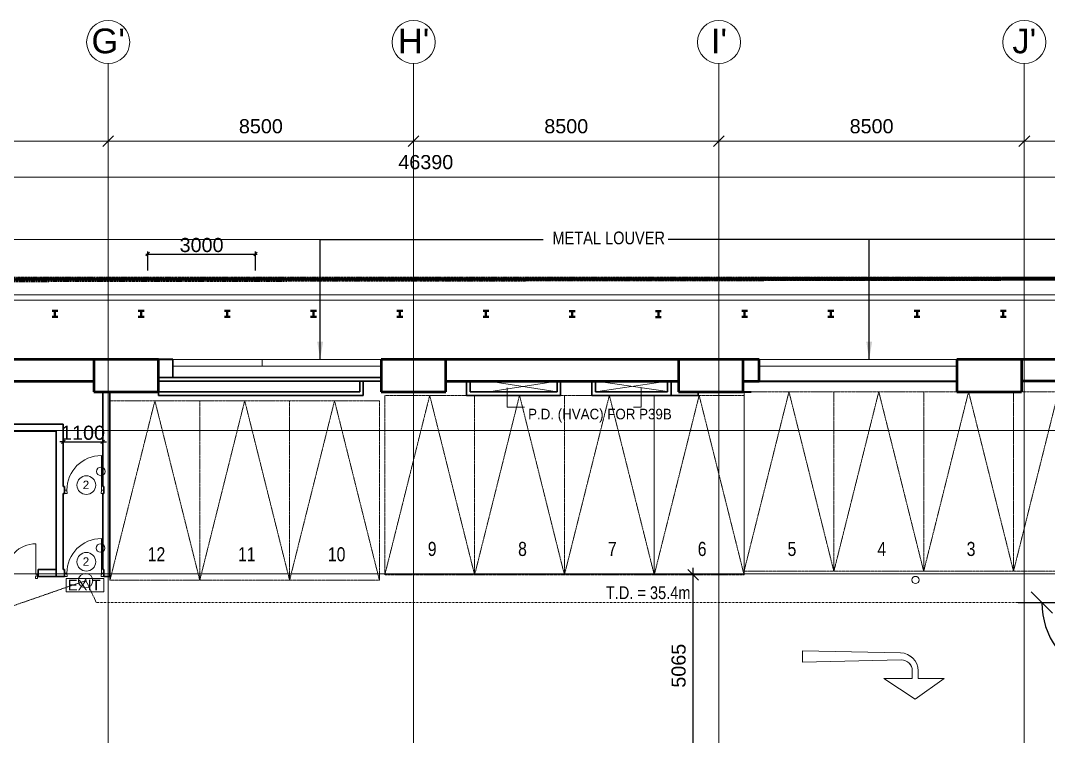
# Model space of a CAD drawing. Header units: millimetres. Extents: x -11708 to 484395, y -10237143 to 211873.
# Drawn here: x 88912 to 117524, y 191929 to 211873 of the extents above; entities that cross this region are included whole.
import ezdxf

# ---------------------------------------------------------------- set-up
doc = ezdxf.new("R2010")
doc.units = ezdxf.units.MM
for name, pattern in [('Dash', [6, 3, -3]), ('Dash2', [3, 1.5, -1.5]), ('DASHED', [19.05, 12.7, -6.35]), ('Double dash', [24.5, 10, -3, 2, -3, 2, -4.5]), ('Double dash_2_', [42.8625, 15.875, -4.7625, 6.35, -4.7625, 6.35, -4.7625]), ('Grid Line', [21, 12, -3, 3, -3])]:
    doc.linetypes.add(name, pattern=pattern)
for name, color, linetype, lineweight in [('0-1', 7, 'Continuous', 5), ('0-3', 7, 'Double dash_2_', 50), ('20141121 TRAFFIC MARK LG_dwg-1', 7, 'Continuous', 9), ('A-325-M_DOOR', 31, 'Continuous', 5), ('A-ANNO-DIMS', 7, 'Continuous', 9), ('A-ANNO-DIMS-1', 7, 'Continuous', 5), ('A-ANNO-NOTE', 7, 'Continuous', 5), ('A-DETL', 102, 'Continuous', 5), ('A-DETL-HDLN-1', 7, 'Dash2', 5), ('A-DOOR', 7, 'Continuous', 5), ('A-DOOR-FRAM', 7, 'Continuous', 5), ('A-FLOR', 7, 'Continuous', 18), ('A-GLAZ', 7, 'Continuous', 5), ('A-GLAZ-CURT', 7, 'Continuous', 5), ('A-WALL-2', 7, 'Continuous', 13), ('A-WALL-3', 7, 'Continuous', 35), ('A-WALL-4', 7, 'Continuous', 30), ('C-PRKG-1', 7, 'Dash', 5), ('C-PROP-LINE', 7, 'Double dash', 70), ('C-PROP-LINE-1', 7, 'Double dash_2_', 50), ('G-ANNO-TEXT', 7, 'Continuous', 5), ('I-WALL', 7, 'Continuous', 9), ('I-WALL-3', 7, 'Continuous', 30), ('OAP280_C', 210, 'Continuous', 50), ('OAP280_W', 210, 'Continuous', 50), ('OAP832', 7, 'Continuous', 9), ('S-COLS-3', 7, 'Continuous', 35), ('S-COLS-4', 7, 'Continuous', 13), ('S-COLS-SYMB', 7, 'Continuous', 40), ('S-GRID-1', 7, 'Grid Line', 5), ('S-GRID-IDEN', 7, 'Continuous', 5)]:
    doc.layers.add(name, color=color, linetype=linetype, lineweight=lineweight)
doc.layers.add('Generic Models', color=7, linetype='Continuous')
doc.styles.add('Arial', font='arial.ttf', dxfattribs={"height": 491.766467})
doc.styles.add('Arial Narrow', font='ARIALN.TTF', dxfattribs={"height": 353.981763})
doc.styles.add('Arial_1', font='arial.ttf', dxfattribs={"height": 393.413174})
doc.styles.add('Arial_10', font='arial.ttf', dxfattribs={"height": 354.071856})
doc.styles.add('Arial_2', font='arial.ttf', dxfattribs={"height": 1.475299})
doc.styles.add('Arial_3', font='arial.ttf', dxfattribs={"height": 688.473054})
doc.styles.add('Arial_5', font='arial.ttf', dxfattribs={"height": 1.18024})
doc.styles.add('Arial_6', font='arial.ttf', dxfattribs={"width": 0.9, "height": 393.413174})
doc.styles.add('Arial_9', font='arial.ttf', dxfattribs={"width": 0.8, "height": 393.413174})
doc.dimstyles.new('Diagonal_-_1_8mm_Arial_2', dxfattribs={"dimscale": 304.8, "dimtxt": 360, "dimasz": 1.968504, "dimexe": 1.574803, "dimexo": 0.984252, "dimgap": 1.148294, "dimtad": 1, "dimdec": 0, "dimrnd": 5, "dimzin": 0, "dimdsep": 46, "dimtxsty": 'Arial_10', "dimblk1": 'OBLIQUE', "dimblk2": 'OBLIQUE', "dimsah": 1, "dimcen": 0.09, "dimdle": 1.574803, "dimadec": 0, "dimazin": 0, "dimtfac": 1, "dimtdec": 4, "dimtix": 1, "dimtmove": 0, "dimatfit": 3, "dimfxl": 1, "dimtvp": 1, "dimtolj": 1, "dimtzin": 0, "dimarcsym": 2})
doc.dimstyles.new('Diagonal_-_2_0mm_Arial', dxfattribs={"dimscale": 304.8, "dimtxt": 500, "dimasz": 0.984252, "dimexe": 0.984252, "dimexo": 0.984252, "dimgap": 0.656168, "dimtad": 1, "dimdec": 0, "dimrnd": 5, "dimzin": 0, "dimdsep": 46, "dimtxsty": 'Arial', "dimblk1": 'OBLIQUE', "dimblk2": 'OBLIQUE', "dimsah": 1, "dimcen": 0.09, "dimdle": 0.656168, "dimadec": 0, "dimazin": 0, "dimtfac": 1, "dimtdec": 4, "dimtix": 1, "dimtmove": 0, "dimatfit": 3, "dimfxl": 1, "dimtvp": 1, "dimtolj": 1, "dimtzin": 0, "dimarcsym": 2})
doc.dimstyles.new('Diagonal_-_2_0mm_Arial_-_Precise', dxfattribs={"dimscale": 304.8, "dimtxt": 100, "dimasz": 0.328084, "dimexe": 0.246063, "dimexo": 0.0625, "dimgap": 0.164042, "dimtad": 1, "dimdec": 0, "dimzin": 0, "dimdsep": 46, "dimtxsty": 'Arial_1', "dimblk1": 'OBLIQUE', "dimblk2": 'OBLIQUE', "dimsah": 1, "dimcen": 0.09, "dimdle": 0.164042, "dimadec": 3, "dimazin": 0, "dimtfac": 1, "dimtdec": 4, "dimtix": 1, "dimtmove": 0, "dimatfit": 3, "dimfxl": 0.393701, "dimfxlon": 1, "dimtvp": 1, "dimtolj": 1, "dimtzin": 0, "dimarcsym": 2})
doc.dimstyles.get("Standard").update_dxf_attribs({"dimtxt": 0.18, "dimasz": 0.18, "dimexe": 0.18, "dimexo": 0.0625, "dimgap": 0.09, "dimtad": 0, "dimtih": 1, "dimtoh": 1, "dimdec": 4, "dimzin": 0, "dimdsep": 46, "dimtxsty": 'Standard', "dimcen": 0.09, "dimadec": 0, "dimazin": 0, "dimtfac": 1, "dimtdec": 4, "dimtofl": 0, "dimtmove": 0, "dimatfit": 3, "dimfxl": 1, "dimtolj": 1, "dimtzin": 0, "dimarcsym": 0})

# ---------------------------------------------------------------- blocks, each defined once
blk = doc.blocks.new('Family - ___-1112717-LG_F PLAN')
at = {"layer": 'C-PROP-LINE'}
blk.add_line((124469, 204684), (75195, 204615), dxfattribs=at)
blk = doc.blocks.new('20141121 TRAFFIC MARK LG_dwg-5817370-LG_F PLAN')
at = {"layer": 'OAP832', "flags": 128}
for points in [[(851409644, 842991510), (851406913, 842991570), (851406913, 842991250), (851406913, 842991570), (851406913, 842991250), (851409666, 842991311)], [(851409973, 842991012), (851409973, 842990798), (851409181, 842990798), (851410053, 842990223), (851410862, 842990798), (851410133, 842990798), (851410133, 842991010)]]:
    blk.add_lwpolyline(points, dxfattribs=at)
at = {"layer": 'OAP832'}
for centre, radius, start, end in [((851409633, 842991010), 500, 359.9911, 88.7292), ((851409673, 842991012), 300, 359.9995, 91.279)]:
    blk.add_arc(centre, radius, start, end, dxfattribs=at)
blk = doc.blocks.new('ARC_ANN_EXIT - ARC_ANN_EXIT-878429-LG_F PLAN')
at = {"layer": 'A-ANNO-NOTE'}
for p, q in [((-2.12, 0), (-2.12, 1.86)), ((-2.12, 1.86), (3.13, 1.86)), ((3.13, 1.86), (3.13, 0)), ((3.13, 0), (-2.12, 0))]:
    blk.add_line(p, q, dxfattribs=at)
at = {"layer": 'A-ANNO-NOTE', "insert": (0.41, 1.66), "char_height": 1.475, "width": 5.454, "attachment_point": 2, "line_spacing_factor": 0.938532, "style": 'Arial_2'}
blk.add_mtext('EXIT', dxfattribs=at)
blk = doc.blocks.new('Grid - 3mm-2917264-LG_F PLAN')
at = {"layer": 'S-GRID-IDEN'}
blk.add_circle((0, 0), 3, dxfattribs=at)
blk = doc.blocks.new('_Oblique')
at = {"color": 0, "linetype": 'ByBlock', "lineweight": -2}
blk.add_line((-0.5, -0.5), (0.5, 0.5), dxfattribs=at)
blk = doc.blocks.new('*D308')
at = {"layer": 'A-ANNO-DIMS-1', "color": 0, "lineweight": -2, "transparency": 16777216}
for p, q in [((116681, 195659), (117821, 195659)), ((118603, 192978), (118969, 194057))]:
    blk.add_line(p, q, dxfattribs=at)
blk.add_arc((119511, 195659), 2171, 180, 251.2776, dxfattribs=at)
at = {"layer": 'Defpoints', "color": 0, "transparency": 16777216}
for p in [(116381, 195659), (119511, 195659), (117525, 194784), (118506, 192694)]:
    blk.add_point(p, dxfattribs=at)
at = {"layer": 'A-ANNO-DIMS-1', "color": 0, "lineweight": -2, "transparency": 16777216, "xscale": 599.9999999999997, "yscale": 599.9999999999997, "zscale": 599.9999999999997}
for p, rotation in [((117341, 195659), 90), ((118815, 193603), 341.2775829998417)]:
    blk.add_blockref('_Oblique', p, dxfattribs=dict(at, rotation=rotation))
at = {"layer": 'A-ANNO-DIMS-1', "color": 0, "transparency": 16777216, "insert": (118176, 194701), "char_height": 354.1, "attachment_point": 5, "rotation": 305.6388, "style": 'Arial_10'}
blk.add_mtext('\\A1;71°', dxfattribs=at)
blk = doc.blocks.new('Family - ___-3197506-LG_F PLAN')
at = {"layer": 'C-PROP-LINE-1'}
blk.add_line((124499, 204681), (75361, 204681), dxfattribs=at)
blk = doc.blocks.new('Family - ___-2785461-LG_F PLAN')
at = {"layer": 'C-PROP-LINE'}
blk.add_line((124499, 204681), (75361, 204681), dxfattribs=at)
blk = doc.blocks.new('Family - ___-36030423-LG_F PLAN')
at = {"layer": 'C-PROP-LINE'}
blk.add_line((124499, 204681), (75361, 204681), dxfattribs=at)
blk = doc.blocks.new('ARC_DOOR_T10_SINGLE_BASIC - 900x2300mm-44724672-A3_LG_F')
at = {"layer": 'A-DOOR'}
for p, q in [((481, 0), (481, 962)), ((-544, 0), (-544, -100)), ((-484, 0), (-544, 0)), ((-544, 0), (-544, 0)), ((-544, -100), (-469, -100)), ((-544, -100), (-544, -100)), ((-484, -53), (-484, 0)), ((-484, 0), (-484, 0)), ((-469, -53), (-484, -53)), ((-484, -53), (-484, -53)), ((-469, -100), (-469, -53)), ((-469, -53), (-469, -53)), ((-469, -100), (-469, -100)), ((469, -53), (469, -53)), ((469, -53), (469, -100)), ((469, -53), (484, -53)), ((469, -100), (469, -100)), ((544, -100), (469, -100)), ((484, 0), (484, 0)), ((484, 0), (484, -53)), ((484, 0), (544, 0)), ((484, -53), (484, -53)), ((544, -100), (544, 0)), ((544, 0), (544, 0)), ((544, -100), (544, -100))]:
    blk.add_line(p, q, dxfattribs=at)
at = {"layer": 'A-DOOR', "lineweight": 9}
for p, q in [((-544, 0), (-484, 0)), ((-544, -100), (-544, 0)), ((-469, -100), (-544, -100)), ((-484, 0), (-484, -53)), ((-484, -53), (-469, -53)), ((-469, -53), (-469, -100)), ((469, -100), (469, -53)), ((469, -53), (484, -53)), ((544, -100), (469, -100)), ((484, 0), (544, 0)), ((484, -53), (484, 0)), ((544, 0), (544, -100))]:
    blk.add_line(p, q, dxfattribs=at)
at = {"layer": 'A-DOOR'}
blk.add_arc((481, 0), 962, 90, 180, dxfattribs=at)
at = {"layer": 'A-DOOR-FRAM'}
for p, q in [((-544, -100), (-544, 0)), ((-544, -75), (-544, -75)), ((544, -75), (544, -75))]:
    blk.add_line(p, q, dxfattribs=at)
blk = doc.blocks.new('*D210')
at = {"layer": 'A-ANNO-DIMS', "color": 0, "lineweight": -2, "transparency": 16777216}
for p, q in [((90101, 200597), (90101, 200061)), ((91201, 200597), (91201, 200061)), ((90101, 200136), (90001, 200136)), ((90101, 200136), (91201, 200136)), ((91201, 200136), (91301, 200136))]:
    blk.add_line(p, q, dxfattribs=at)
at = {"layer": 'Defpoints', "color": 0, "transparency": 16777216}
for p in [(90101, 200616), (91201, 200616), (91201, 200136)]:
    blk.add_point(p, dxfattribs=at)
at = {"layer": 'A-ANNO-DIMS', "color": 0, "lineweight": -2, "transparency": 16777216, "xscale": 99.99999999999999, "yscale": 99.99999999999999, "zscale": 99.99999999999999}
blk.add_blockref('_Oblique', (90101, 200136), dxfattribs=at)
at = {"layer": 'A-ANNO-DIMS', "color": 0, "lineweight": -2, "transparency": 16777216, "xscale": 99.99999999999999, "yscale": 99.99999999999999, "zscale": 99.99999999999999, "rotation": 180}
blk.add_blockref('_Oblique', (91201, 200136), dxfattribs=at)
at = {"layer": 'A-ANNO-DIMS', "color": 0, "transparency": 16777216, "insert": (90651, 200387), "char_height": 393.4, "attachment_point": 5, "style": 'Arial_1'}
blk.add_mtext('\\A1;1100', dxfattribs=at)
blk = doc.blocks.new('*D213')
at = {"layer": 'A-ANNO-DIMS', "color": 0, "lineweight": -2, "transparency": 16777216}
for p, q in [((92451, 204905), (92451, 205441)), ((95451, 204905), (95451, 205441)), ((92401, 205366), (95501, 205366))]:
    blk.add_line(p, q, dxfattribs=at)
at = {"layer": 'Defpoints', "color": 0, "transparency": 16777216}
for p in [(95451, 205366), (92451, 204886), (95451, 204886)]:
    blk.add_point(p, dxfattribs=at)
at = {"layer": 'A-ANNO-DIMS', "color": 0, "lineweight": -2, "transparency": 16777216, "xscale": 99.99999999999999, "yscale": 99.99999999999999, "zscale": 99.99999999999999, "rotation": 180}
blk.add_blockref('_Oblique', (92451, 205366), dxfattribs=at)
at = {"layer": 'A-ANNO-DIMS', "color": 0, "lineweight": -2, "transparency": 16777216, "xscale": 99.99999999999999, "yscale": 99.99999999999999, "zscale": 99.99999999999999}
blk.add_blockref('_Oblique', (95451, 205366), dxfattribs=at)
at = {"layer": 'A-ANNO-DIMS', "color": 0, "transparency": 16777216, "insert": (93951, 205617), "char_height": 393.4, "attachment_point": 5, "style": 'Arial_1'}
blk.add_mtext('\\A1;3000', dxfattribs=at)
blk = doc.blocks.new('ARC_PAR_Car - Car_2500x5000mm-V7-LG_F PLAN')
at = {"layer": 'C-PRKG-1'}
for p, q in [((0, 0), (0, -5000)), ((0, -5000), (1250, 0)), ((2500, 0), (0, 0)), ((2500, -5000), (1250, 0)), ((2500, 0), (2500, -5000)), ((0, -5000), (2500, -5000))]:
    blk.add_line(p, q, dxfattribs=at)
blk = doc.blocks.new('Dims-LG-FPLAN_dwg__Oblique-5772954-LG_F PLAN')
at = {"layer": 'A-ANNO-DIMS'}
blk.add_line((-0.5, -0.5), (0.5, 0.5), dxfattribs=at)
blk = doc.blocks.new('*D302')
at = {"layer": 'A-ANNO-DIMS', "color": 0, "lineweight": -2, "transparency": 16777216}
for p, q in [((107632, 191167), (107632, 196630)), ((107832, 196430), (107332, 196430)), ((107832, 191367), (107332, 191367))]:
    blk.add_line(p, q, dxfattribs=at)
at = {"layer": 'Defpoints', "color": 0, "transparency": 16777216}
for p in [(107632, 196430), (108132, 196430), (108132, 191367)]:
    blk.add_point(p, dxfattribs=at)
at = {"layer": 'A-ANNO-DIMS', "color": 0, "lineweight": -2, "transparency": 16777216, "xscale": 299.9999999999999, "yscale": 299.9999999999999, "zscale": 299.9999999999999}
for p, rotation in [((107632, 196430), 90), ((107632, 191367), 270)]:
    blk.add_blockref('_Oblique', p, dxfattribs=dict(at, rotation=rotation))
at = {"layer": 'A-ANNO-DIMS', "color": 0, "transparency": 16777216, "insert": (107231, 193899), "char_height": 491.77, "attachment_point": 5, "rotation": 90, "style": 'Arial'}
blk.add_mtext('\\A1;{\\H0.8x;5065}', dxfattribs=at)
blk = doc.blocks.new('UC-Universal Column-Column - 162x162x37UC-34290288-LG_F PLAN')
at = {"layer": 'S-COLS-SYMB'}
for p, q in [((-81, 81), (81, 81)), ((0, 81), (0, -81)), ((-81, -81), (81, -81))]:
    blk.add_line(p, q, dxfattribs=at)
blk = doc.blocks.new('ARC_DOOR_METAL_M20-BH-I - 2175x1825mm-53059625-0296')
at = {"layer": 'A-325-M_DOOR'}
for p, q in [((-852.5, -35), (-852.5, 816)), ((852.5, -35), (852.5, 816))]:
    blk.add_line(p, q, dxfattribs=at)
at = {"layer": 'A-325-M_DOOR', "lineweight": 9}
for p, q in [((-897.5, -35), (-857.5, -35)), ((-897.5, -155), (-897.5, -35)), ((-842.5, -155), (-897.5, -155)), ((-857.5, -35), (-857.5, -100)), ((-857.5, -100), (-842.5, -100)), ((-842.5, -100), (-842.5, -155)), ((842.5, -155), (842.5, -100)), ((842.5, -100), (857.5, -100)), ((897.5, -155), (842.5, -155)), ((857.5, -35), (897.5, -35)), ((857.5, -100), (857.5, -35)), ((897.5, -35), (897.5, -155))]:
    blk.add_line(p, q, dxfattribs=at)
at = {"layer": 'A-325-M_DOOR'}
for centre, start, end in [((-852.5, -35), 0, 90), ((852.5, -35), 90, 180)]:
    blk.add_arc(centre, 851, start, end, dxfattribs=at)

msp = doc.modelspace()

# ---------------------------------------------------------------- linework, layer by layer
at = {"layer": 'A-ANNO-DIMS'}
for p, q in [((6651.4, 208513), (117051.5, 208513)), ((116651.5, 208512.9), (123586.4, 208512.9)), ((76798.3, 207512.9), (123586.4, 207512.9))]:
    msp.add_line(p, q, dxfattribs=at)
at = {"layer": 'A-ANNO-DIMS', "flags": 128}
for points in [[(91351.5, 208032), (91351.5, 208813)], [(99851.5, 208813), (99851.5, 208032)], [(108351.5, 208813), (108351.5, 208032)], [(116851.5, 208032), (116851.5, 208813)]]:
    msp.add_lwpolyline(points, dxfattribs=at)
at = {"layer": 'A-ANNO-NOTE'}
for centre, radius in [((91147.4, 199313.7), 120), ((90742.8, 198929.8), 260), ((91140, 197178.1), 120), ((90742.8, 196794.2), 260)]:
    msp.add_circle(centre, radius, dxfattribs=at)
at = {"layer": 'A-DETL'}
for p, q in [((103844.4, 201830.7), (101951.3, 201530.6)), ((101951.3, 201830.6), (103844.4, 201531.2)), ((106922.3, 201830.6), (104913, 201529.4)), ((104941.6, 201830), (106922.3, 201534.8)), ((113406.2, 194257), (110675, 194317.8)), ((110675, 194317.8), (110675, 193997.8)), ((110675, 193997.8), (113428.3, 194058.9)), ((113735, 193759), (113735, 193545.4)), ((113895, 193545.4), (113895, 193757.1)), ((113735, 193545.4), (112942.6, 193545.4)), ((112942.6, 193545.4), (113815, 192970.2)), ((113815, 192970.2), (114623.8, 193545.4)), ((114623.8, 193545.4), (113895, 193545.4))]:
    msp.add_line(p, q, dxfattribs=at)
msp.add_circle((90722.6, 196268.8), 200, dxfattribs=at)
for centre, radius, start, end in [((113395.1, 193757.2), 499.9, 359.99098, 88.72944), ((113435, 193759), 300, 0, 91.27909)]:
    msp.add_arc(centre, radius, start, end, dxfattribs=at)
at = {"layer": 'A-DETL-HDLN-1'}
msp.add_line((73298.4, 190215.6), (90722.6, 196268.8), dxfattribs=at)
msp.add_lwpolyline([(119511.3, 195658.6), (91022.3, 195658.6), (90703.7, 196332.7)], dxfattribs=at)
at = {"layer": 'A-FLOR'}
for p, q in [((92751.4, 202430.7), (90951.4, 202430.7)), ((100751.4, 202430.7), (98951.4, 202430.7)), ((109251.4, 202430.6), (107451.4, 202430.6))]:
    msp.add_line(p, q, dxfattribs=at)
msp.add_circle((113823.7, 196288.4), 100, dxfattribs=at)
at = {"layer": 'A-GLAZ'}
msp.add_line((106656.4, 202430.6), (101656.4, 202430.9), dxfattribs=at)
at = {"layer": 'A-GLAZ-CURT'}
for p, q in [((123585.4, 204231.2), (75042.8, 204231.2)), ((75068.9, 204081.2), (123585.4, 204081.2))]:
    msp.add_line(p, q, dxfattribs=at)
at = {"layer": 'A-WALL-2'}
msp.add_line((106656.4, 201830.6), (101656.4, 201830.7), dxfattribs=at)
for points in [[(93150.3, 202431.2), (98951.3, 202430.5)], [(109476.3, 202430.3), (114976.3, 202430.3)], [(93150.3, 202242.1), (98951.3, 202241.4)], [(109476.3, 202241.3), (114976.3, 202241.3)]]:
    msp.add_lwpolyline(points, dxfattribs=at)
at = {"layer": 'A-WALL-3'}
for p, q in [((93150.4, 202431.3), (92751.4, 202430.7)), ((101656.4, 202430.7), (100751.4, 202430.7)), ((107451.4, 202430.6), (106656.4, 202430.6)), ((84651.4, 201830.8), (90951.4, 201830.7)), ((92751.4, 201830.7), (98950.4, 201831.2)), ((100751.4, 201830.7), (101656.4, 201830.7)), ((106656.4, 201830.6), (107226.3, 201830.5)), ((109251.4, 201830.6), (114976.3, 201830.6)), ((116776.3, 201830.6), (121651.3, 201830.6))]:
    msp.add_line(p, q, dxfattribs=at)
at = {"layer": 'A-WALL-4'}
msp.add_lwpolyline([(116776.3, 202430.8), (116776.3, 201530.8), (114976.3, 201530.8), (114976.3, 202430.3)], dxfattribs=at)
at = {"layer": 'G-ANNO-TEXT'}
msp.add_lwpolyline([(82918.7, 204171.3), (82918.7, 205776.7), (103456.7, 205776.7)], dxfattribs=at)
at = {"layer": 'G-ANNO-TEXT', "color": 7}
for points in [[(102455.8, 201641.7), (102455.8, 201105.3), (102943.8, 201105.3)], [(106185.2, 201641.7), (106185.2, 201105.3), (105970.8, 201105.3)]]:
    msp.add_lwpolyline(points, dxfattribs=at)
at = {"layer": 'Generic Models', "color": 251, "linetype": 'DASHED', "lineweight": 0, "true_color": 0x636466}
msp.add_lwpolyline([(93150.4, 202431.3), (95638, 202430.6), (95638, 202241.4), (93150.4, 202242.1)], close=True, dxfattribs=at)
at = {"layer": 'I-WALL', "lineweight": 30}
for p, q in [((109476.3, 201830.6), (109476.3, 202430.6)), ((101324.5, 201430.8), (101324.5, 201830.8)), ((101424.5, 201830.8), (101424.5, 201530.5)), ((103844.4, 201831.3), (103844.4, 201530.8)), ((103944.5, 201830.8), (103944.4, 201431.2)), ((104816.6, 201830), (104816.6, 201429.4)), ((104916.6, 201529.4), (104916.6, 201830)), ((106922.3, 201530), (106922.3, 201830.6)), ((107022.3, 201830.6), (107022.3, 201430)), ((91201.3, 201530.5), (91201.3, 198892.5)), ((91401.3, 196380.5), (91401.3, 201530.5)), ((101324.5, 201430.8), (103944.4, 201431.2)), ((103844.4, 201530.8), (101424.5, 201530.5)), ((104816.6, 201430), (107776.3, 201430)), ((106922.3, 201530), (104916.6, 201529.4)), ((107776.3, 201430), (107776.3, 201530)), ((90101.3, 200631.2), (79623.8, 200631.2)), ((90101.3, 198892.5), (90101.3, 200631.2)), ((79823.8, 200431.2), (89901.3, 200431.2)), ((89901.3, 200431.2), (89901.3, 196380.5)), ((90138.3, 198892.5), (90101.3, 198892.5)), ((90138.3, 198692.5), (90138.3, 198892.5)), ((91201.3, 198892.5), (91226.3, 198892.5)), ((91226.3, 198892.5), (91226.3, 198692.5)), ((90101.3, 196580.5), (90101.3, 198692.5)), ((90101.3, 198692.5), (90138.3, 198692.5)), ((91226.3, 198692.5), (91201.3, 198692.5)), ((91201.3, 198692.5), (91201.3, 196580.5)), ((89901.3, 196581.1), (89401.3, 196581.1)), ((89401.3, 196581.1), (89401.3, 196381.1)), ((90138.3, 196580.5), (90101.3, 196580.5)), ((90138.3, 196380.5), (90138.3, 196580.5)), ((91201.3, 196580.5), (91226.3, 196580.5)), ((91226.3, 196580.5), (91226.3, 196380.5)), ((89401.3, 196381.1), (89903.5, 196380.5)), ((89901.3, 196380.5), (90138.3, 196380.5)), ((91226.3, 196380.5), (91401.3, 196380.5))]:
    msp.add_line(p, q, dxfattribs=at)
at = {"layer": 'I-WALL-3'}
for p, q in [((93150.4, 202430.7), (93150.4, 201931.2)), ((92751.4, 201931.2), (98950.4, 201931.2)), ((98351.4, 201531.4), (98351.4, 201831.1)), ((98451.4, 201831), (98451.4, 201431.2)), ((92750.4, 201431.2), (92751.4, 201530.6)), ((98451.4, 201431.2), (92750.4, 201431.2)), ((92751.4, 201530.6), (98351.4, 201531.4))]:
    msp.add_line(p, q, dxfattribs=at)
at = {"layer": 'OAP280_C'}
for p, q in [((117751.3, 202430.8), (114976.3, 202430.8)), ((114976.3, 202430.8), (114976.3, 201530.8)), ((116776.3, 202430.8), (116776.3, 201530.8)), ((117751.3, 201830.8), (116776.3, 201830.8)), ((114976.3, 201530.8), (116776.3, 201530.8))]:
    msp.add_line(p, q, dxfattribs=at)
at = {"layer": 'OAP280_W'}
for p, q in [((90951.3, 202430.8), (84651.4, 202430.8)), ((92751.3, 202430.7), (90951.3, 202430.7)), ((90951.3, 202430.7), (90951.3, 201530.7)), ((92751.3, 201530.7), (92751.3, 202430.6)), ((100751.3, 202430.7), (98951.3, 202430.7)), ((98951.3, 202430.6), (98951.3, 201530.7)), ((100751.3, 201530.7), (100751.3, 202430.7)), ((107451.3, 202430.8), (100751.4, 202430.6)), ((109026.3, 202430.8), (107226.3, 202430.8)), ((107226.4, 202430.6), (107226.3, 201530.8)), ((109476.3, 202430.8), (109026.3, 202430.8)), ((109026.3, 201530.8), (109026.3, 202430.8)), ((84651.4, 201830.8), (90951.3, 201830.8)), ((100751.3, 201830.8), (107226.3, 201830.8)), ((109026.3, 201830.8), (109476.3, 201830.8)), ((90951.3, 201530.7), (92751.3, 201530.7)), ((98951.3, 201530.7), (100751.3, 201530.7)), ((107226.3, 201530.8), (109026.3, 201530.8))]:
    msp.add_line(p, q, dxfattribs=at)
msp.add_lwpolyline([(109476.3, 201830.8), (109476.3, 202430.8)], dxfattribs=at)
at = {"layer": 'S-COLS-3'}
for p, q in [((92751.4, 202430.6), (90951.4, 202430.6)), ((100751.4, 202430.6), (98951.4, 202430.6)), ((109251.4, 202430.5), (107451.4, 202430.6)), ((117601.4, 202430.7), (116101.4, 202430.7)), ((90951.4, 201830.7), (90951.4, 201530.6)), ((92751.4, 201530.6), (92751.4, 201830.7)), ((98951.4, 201830.7), (98951.4, 201530.6)), ((100751.4, 201530.6), (100751.4, 201830.7)), ((107226.4, 201830.6), (107226.4, 201530.6)), ((109026.4, 201530.5), (109026.4, 201830.6)), ((90951.4, 201530.6), (92751.4, 201530.6)), ((98951.4, 201530.6), (100751.4, 201530.6)), ((107451.4, 201530.6), (109251.4, 201530.5))]:
    msp.add_line(p, q, dxfattribs=at)
at = {"layer": 'S-COLS-4'}
for p, q in [((90951.4, 202430.6), (90951.4, 201830.7)), ((92751.4, 201830.7), (92751.4, 202430.6)), ((98951.4, 202430.6), (98951.4, 201830.7)), ((100751.4, 201830.7), (100751.4, 202430.6)), ((107226.4, 202430.6), (107226.4, 201830.6)), ((109026.4, 201830.6), (109026.4, 202430.5))]:
    msp.add_line(p, q, dxfattribs=at)
at = {"layer": 'S-GRID-1'}
for p, q in [((91351.5, 210672.6), (91351.1, 140117.7)), ((99851.5, 210672.6), (99851.1, 140117.7)), ((108351.5, 210672.6), (108351.1, 140117.7)), ((116851.5, 210672.6), (116851.1, 140117.7)), ((128177.6, 200455.5), (-10507.9, 200456.2)), ((-10507.9, 196456.2), (128177.6, 196455.5))]:
    msp.add_line(p, q, dxfattribs=at)

# ---------------------------------------------------------------- block references
at = {"xscale": 300, "yscale": 300, "zscale": 300}
for p in [(91351.5, 208513), (99851.5, 208513), (108351.5, 208513), (116851.5, 208513)]:
    msp.add_blockref('Dims-LG-FPLAN_dwg__Oblique-5772954-LG_F PLAN', p, dxfattribs=at)
at = {"xscale": 300, "yscale": 300, "zscale": 300, "rotation": 180}
for p in [(91351.5, 208513), (99851.5, 208513), (108351.5, 208513), (116851.5, 208512.9)]:
    msp.add_blockref('Dims-LG-FPLAN_dwg__Oblique-5772954-LG_F PLAN', p, dxfattribs=at)
at = {"layer": '0-1', "rotation": 359.9997000009001}
for name in ['Family - ___-2785461-LG_F PLAN', 'Family - ___-36030423-LG_F PLAN']:
    msp.add_blockref(name, (0, 0), dxfattribs=at)
at = {"layer": '0-1'}
for p in [(89869.8, 203700.2), (92267.4, 203700.2), (94667.4, 203700.2), (97067.4, 203700.2), (99467.4, 203700.2), (101867.4, 203700.2), (104267.4, 203698.4), (106667.4, 203694.5), (109067.4, 203700.2), (111467.4, 203700.2), (113867.4, 203700.2), (116267.4, 203700.2)]:
    msp.add_blockref('UC-Universal Column-Column - 162x162x37UC-34290288-LG_F PLAN', p, dxfattribs=at)
at = {"layer": '0-1', "xscale": -1}
for p, rotation in [((101551.3, 201430), 0.0002999990999619), ((104051.3, 201430), 0.0002999990999619), ((106551.3, 201430), 0.0002999990999619), ((109051.4, 201430.4), 0.0002999990999619), ((111551.3, 201530.4), 0.0002999990999619), ((114051.3, 201530.4), 0.0002999990999619), ((116551.3, 201530.5), 0.0002999990999619), ((119051.3, 201530.4), 0.0002999990999619), ((93901.4, 201281.2), 0.0002999990999619229), ((96401.4, 201281.2), 0.0002999990999619229), ((98901.4, 201281.2), 0.0002999990999619229)]:
    msp.add_blockref('ARC_PAR_Car - Car_2500x5000mm-V7-LG_F PLAN', p, dxfattribs=dict(at, rotation=rotation))
at = {"layer": '0-3', "rotation": 359.9997000009001}
msp.add_blockref('Family - ___-3197506-LG_F PLAN', (0, 0), dxfattribs=at)
at = {"layer": '20141121 TRAFFIC MARK LG_dwg-1'}
msp.add_blockref('20141121 TRAFFIC MARK LG_dwg-5817370-LG_F PLAN', (-851296239, -842797251.9), dxfattribs=at)
at = {"layer": 'A-325-M_DOOR'}
msp.add_blockref('ARC_DOOR_METAL_M20-BH-I - 2175x1825mm-53059625-0296', (88488.8, 196481.1), dxfattribs=at)
at = {"layer": 'A-ANNO-NOTE', "xscale": 200, "yscale": 200, "zscale": 200}
msp.add_blockref('ARC_ANN_EXIT - ARC_ANN_EXIT-878429-LG_F PLAN', (90602.6, 195960.2), dxfattribs=at)
at = {"layer": 'A-DOOR'}
for p in [(90682.3, 198792.5), (90682.3, 196480.5)]:
    msp.add_blockref('ARC_DOOR_T10_SINGLE_BASIC - 900x2300mm-44724672-A3_LG_F', p, dxfattribs=at)
at = {"layer": 'C-PROP-LINE'}
msp.add_blockref('Family - ___-1112717-LG_F PLAN', (0, 0), dxfattribs=at)
at = {"layer": 'S-GRID-IDEN', "xscale": 199.9999999999999, "yscale": 199.9999999999999, "zscale": 199.9999999999999, "rotation": 179.9996999996851}
for p in [(91351.5, 211272.6), (99851.5, 211272.6), (108351.5, 211272.6), (116851.5, 211272.6)]:
    msp.add_blockref('Grid - 3mm-2917264-LG_F PLAN', p, dxfattribs=at)

# ---------------------------------------------------------------- texts
at = {"layer": 'A-ANNO-DIMS', "char_height": 393.41, "attachment_point": 2, "line_spacing_factor": 0.938532, "style": 'Arial_1'}
for s, insert, width in [('8500', (95601.5, 209125.7), 1459.2), ('8500', (104101.5, 209125.7), 1459.2), ('8500', (112601.5, 209125.7), 1459.2), ('46390', (100192.3, 208125.8), 1824)]:
    msp.add_mtext(s, dxfattribs=dict(at, insert=insert, width=width))
at = {"layer": 'A-ANNO-NOTE', "char_height": 236, "width": 218.88, "attachment_point": 2, "line_spacing_factor": 0.938532, "style": 'Arial_5'}
for insert in [(90732.7, 199053.9), (90732.7, 196918.2)]:
    msp.add_mtext('2', dxfattribs=dict(at, insert=insert))
at = {"layer": 'G-ANNO-TEXT', "attachment_point": 1}
for s, insert, char_height, width, line_spacing_factor, style in [('METAL LOUVER', (103717.4, 205993.5), 353.982, 6311.272, 0.968573, 'Arial Narrow'), ('12', (92451.4, 197200.6), 393.41, 288, 0.938532, 'Arial_9'), ('11', (94965.6, 197200.6), 393.41, 288, 0.938532, 'Arial_9'), ('10', (97465.6, 197200.6), 393.41, 288, 0.938532, 'Arial_9'), ('9', (100247.3, 197349.4), 393.4, 288, 0.938532, 'Arial_9'), ('8', (102761.5, 197349.4), 393.4, 288, 0.938532, 'Arial_9'), ('7', (105261.5, 197349.4), 393.4, 288, 0.938532, 'Arial_9'), ('6', (107761.5, 197349.4), 393.4, 288, 0.938532, 'Arial_9'), ('5', (110261.5, 197349.4), 393.4, 288, 0.938532, 'Arial_9'), ('4', (112761.5, 197349.4), 393.4, 288, 0.938532, 'Arial_9'), ('3', (115247.3, 197349.4), 393.4, 288, 0.938532, 'Arial_9'), ('T.D. = 35.4m', (105204.1, 196110.8), 353.982, 2812.209, 0.968573, 'Arial Narrow')]:
    msp.add_mtext(s, dxfattribs=dict(at, insert=insert, char_height=char_height, width=width, line_spacing_factor=line_spacing_factor, style=style))
at = {"layer": 'G-ANNO-TEXT', "color": 7, "insert": (103039.6, 201057.6), "char_height": 295.06, "width": 4287.044, "attachment_point": 1, "line_spacing_factor": 0.938532, "style": 'Arial_6'}
msp.add_mtext('P.D. (HVAC) FOR P39B', dxfattribs=at)
at = {"layer": 'S-GRID-IDEN', "char_height": 688.47, "attachment_point": 2, "line_spacing_factor": 0.938532, "style": 'Arial_3'}
for s, insert, width in [("G'", (91351.7, 211648.5), 1108.745), ("H'", (99851.7, 211648.5), 1041.549), ("I'", (108351.7, 211648.5), 537.574), ("J'", (116851.7, 211648.5), 789.561)]:
    msp.add_mtext(s, dxfattribs=dict(at, insert=insert, width=width))

# ---------------------------------------------------------------- dimensions: what is measured, and where the dimension line sits
at = {"layer": 'A-ANNO-DIMS'}
for base, p1, p2, override, picture, middle in [((95451.3, 205365.7), (92451.4, 204885.7), (95451.3, 204885.7), {"dimpost": '<>', "dimfxl": 2500}, '*D213', (93951.4, 205616.7)), ((91201.3, 200135.8), (90101.3, 200615.8), (91201.3, 200615.8), {"dimpost": '<>', "dimfxl": 1100}, '*D210', (90651.3, 200386.7))]:
    dim = msp.add_linear_dim(base=base, p1=p1, p2=p2, dimstyle='Diagonal_-_2_0mm_Arial_-_Precise', override=override, dxfattribs=at)
    dim.commit()
    dim.dimension.update_dxf_attribs({"geometry": picture, "text_midpoint": middle})
dim = msp.add_linear_dim(base=(107632.3, 196430.4), p1=(108132.2, 191367.4), p2=(108132.2, 196430.4), angle=90, text='{\\H0.8x;<>}', dimstyle='Diagonal_-_2_0mm_Arial', override={"dimpost": '<>', "dimtmove": 1, "dimarcsym": 2}, dxfattribs=at)
dim.commit()
dim.dimension.update_dxf_attribs({"geometry": '*D302', "text_midpoint": (107231.4, 193898.9)})
at = {"layer": 'A-ANNO-DIMS-1'}
dim = msp.add_angular_dim_3p(base=(117524.6, 194784.1), center=(119511.3, 195658.6), p1=(116380.7, 195658.6), p2=(118506.4, 192693.6), dimstyle='Diagonal_-_1_8mm_Arial_2', override={"dimpost": '<>', "dimfxl": 3648.314418}, dxfattribs=at)
dim.commit()
dim.dimension.update_dxf_attribs({"geometry": '*D308', "text_midpoint": (118176.1, 194701.4)})

# ---------------------------------------------------------------- leaders
at = {"layer": 'G-ANNO-TEXT'}
for points, override in [([(97251.6, 202431.2), (97251.6, 205776.7), (103456.7, 205776.7)], {"dimasz": 500, "dimfxl": 0.787402, "dimfxlon": 1, "dimarcsym": 2}), ([(120370.6, 202431.2), (120370.6, 205776.7), (106939.7, 205776.7)], {"dimasz": 500, "dimfxl": 0.787402, "dimfxlon": 1, "dimarcsym": 2}), ([(112534.2, 202431.2), (112534.2, 205776.7), (106939.7, 205776.7)], {"dimasz": 500, "dimgap": 0.09, "dimtad": 0, "dimfxl": 0.787402, "dimfxlon": 1, "dimarcsym": 2})]:
    msp.add_leader(points, dimstyle='Standard', override=override, dxfattribs=at)

doc.saveas('drawing.dxf')
